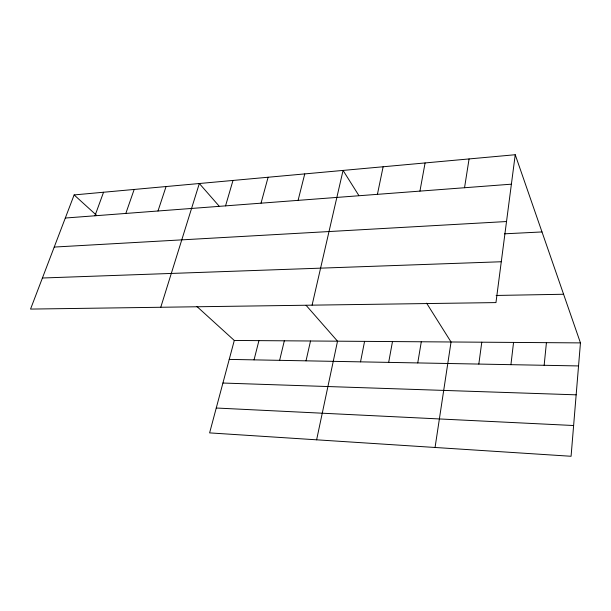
<?xml version="1.0" encoding="UTF-8"?>
<svg xmlns="http://www.w3.org/2000/svg" width="611" height="611" viewBox="0 0 611 611"><rect width="100%" height="100%" fill="white"/><g stroke="black" fill="none" stroke-linecap="round" stroke-linejoin="round"><path stroke-width="0.92" d="M515.233 154.728L495.956 302.59L30.55 309.082L74.13 194.924L515.233 154.728L580.45 342.893L571.079 456.272L209.611 432.893L234.288 340.457L196.986 306.562M544.149 365.286L546.425 342.656M510.926 364.668L513.553 342.42M478.825 364.064L481.781 342.198M435.055 447.473L451.04 341.984L426.615 303.171M464.543 187.73L469.072 158.936M417.748 362.926L421.292 341.778M388.68 362.384L392.483 341.572M419.94 191.121L425.088 162.946M360.528 361.857L364.576 341.373M377.422 194.344L383.128 166.772M316.62 439.813L337.524 341.182L306.088 305.317M306.019 360.834L310.51 340.999M312.084 305.156L343.061 170.423L358.749 195.352M279.632 360.345L284.321 340.808M298.092 200.362L304.752 173.914M254.046 359.864L258.927 340.632M261.027 203.173L268.099 177.251M225.551 205.869L232.99 180.451M160.769 307.264L199.331 183.514L219.021 205.991M157.997 210.994L166.07 186.546M125.82 213.43L134.176 189.456M94.957 215.775L103.549 192.244M65.308 218.028L511.392 184.178M54.226 247.065L506.527 221.533M504.442 233.822L541.995 231.943M42.411 278.005L501.28 261.752M496.117 295.457L563.594 294.258M234.288 340.457L580.45 342.893M229.232 359.398L578.548 365.936M222.923 383.036L576.158 394.828M216.256 408.018L573.622 425.523M74.13 194.924L96.561 215.309"/></g></svg>
